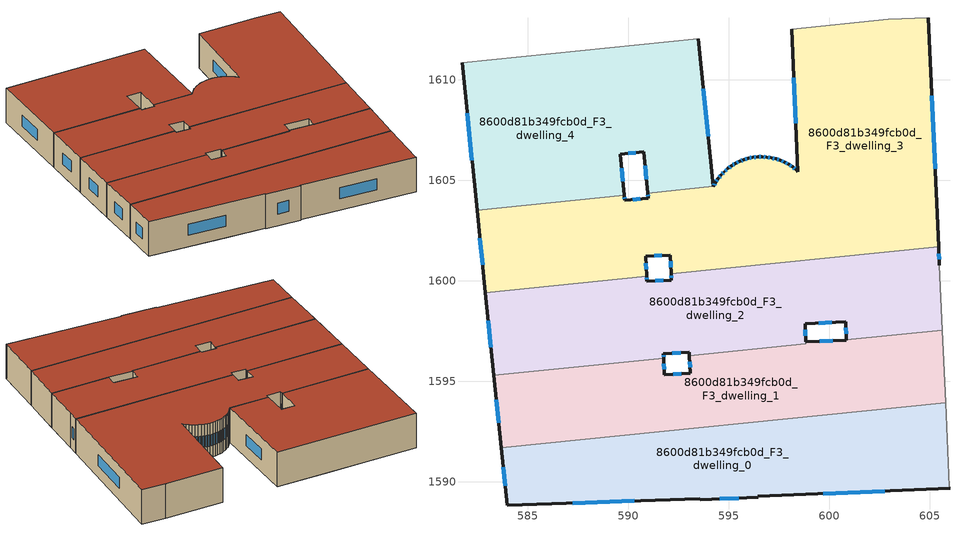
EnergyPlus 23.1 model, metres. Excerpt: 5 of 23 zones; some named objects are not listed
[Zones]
8600d81b349fcb0d_F3_dwelling_0
 floor to 8600d81b349fcb0d_F2_dwelling_0 (EU_floor_Construction): 605.79,1593.94 605.98,1589.75 606.01,1589.66 598.99,1589.38 598.81,1593.23 z9
 floor to 8600d81b349fcb0d_F2_dwelling_2 (EU_floor_Construction): 598.81,1593.23 598.99,1589.38 596.46,1589.28 596.48,1589.22 593.58,1589.1 593.56,1589.16 590.55,1589.05 590.39,1592.38 z9
 floor to 8600d81b349fcb0d_F2_dwelling_4 (EU_floor_Construction): 590.39,1592.38 590.55,1589.05 583.98,1588.82 583.68,1591.7 z9
 wall outside (EU_wall_Construction): 583.68,1591.7 583.98,1588.82 593.56,1589.16 593.58,1589.1 596.48,1589.22 / 596.46,1589.28 606.01,1589.66 / 596.46,1589.28 596.48,1589.22 z9:12
 wall to 8600d81b349fcb0d_F3_dwelling_1 (EU_wall_Construction): 605.79,1593.94 583.68,1591.7 z9:12
 wall adiabatic (EU_wall_Construction): 606.01,1589.66 605.98,1589.75 605.79,1593.94 z9:12
 window (EU_Window_Construction): 587.24,1588.94 590.3,1589.04 / 583.78,1590.72 583.88,1589.8 / 599.71,1589.41 602.76,1589.53 / 594.57,1589.14 595.49,1589.18 z10.02:10.98
 roof outside (EU_roof_Construction): 606.01,1589.66 605.98,1589.75 605.79,1593.94 583.68,1591.7 583.98,1588.82 593.56,1589.16 593.58,1589.1 596.48,1589.22 596.46,1589.28 z12
8600d81b349fcb0d_F3_dwelling_1
 floor to 8600d81b349fcb0d_F2_dwelling_2 (EU_floor_Construction): 598.64,1596.83 598.81,1593.23 590.39,1592.38 590.26,1595.25 591.8,1595.33 593.09,1595.39 593.05,1596.27 z9
 floor to 8600d81b349fcb0d_F2_dwelling_0 (EU_floor_Construction): 605.63,1597.54 605.79,1593.94 598.81,1593.23 598.64,1596.83 598.84,1596.85 598.83,1596.96 600.85,1597.05 z9
 floor to 8600d81b349fcb0d_F2_dwelling_4 (EU_floor_Construction): 591.76,1596.14 591.8,1595.33 590.26,1595.25 590.39,1592.38 583.68,1591.7 583.32,1595.28 z9
 wall outside (EU_wall_Construction): 593.05,1596.27 593.09,1595.39 591.8,1595.33 591.77,1596.14 / 600.85,1597.05 600.85,1597.04 598.83,1596.96 / 583.32,1595.28 583.68,1591.7 z9:12
 wall to 8600d81b349fcb0d_F3_dwelling_2 (EU_wall_Construction): 605.63,1597.54 600.85,1597.05 / 591.77,1596.14 583.32,1595.28 / 598.83,1596.85 593.05,1596.27 / 598.83,1596.96 598.84,1596.85 z9:12
 wall adiabatic (EU_wall_Construction): 605.79,1593.94 605.63,1597.54 z9:12
 window (EU_Window_Construction): 591.79,1595.6 591.78,1595.86 / 592.65,1595.37 592.24,1595.35 / 593.06,1595.97 593.08,1595.69 / 600.16,1597.02 599.52,1596.99 / 583.44,1594.06 583.56,1592.92 z10.02:10.98
 roof outside (EU_roof_Construction): 605.79,1593.94 605.63,1597.54 600.85,1597.05 600.85,1597.04 598.83,1596.96 598.84,1596.85 593.05,1596.27 593.09,1595.39 591.8,1595.33 591.77,1596.14 583.32,1595.28 583.68,1591.7 z12
8600d81b349fcb0d_F3_dwelling_2
 floor to 8600d81b349fcb0d_F2_dwelling_4 (EU_floor_Construction): 590.03,1600.12 590.21,1596.29 591.75,1596.37 591.76,1596.14 583.32,1595.28 582.9,1599.4 z9
 floor to 8600d81b349fcb0d_F2_dwelling_1 (EU_floor_Construction): 605.44,1601.68 605.44,1601.63 605.48,1600.76 605.62,1597.72 600.83,1597.5 600.81,1597.95 598.8,1597.86 598.81,1597.4 598.62,1597.4 598.45,1600.98 z9
 floor to 8600d81b349fcb0d_F2_dwelling_2 (EU_floor_Construction): 598.45,1600.95 598.64,1596.83 593.05,1596.27 593.04,1596.43 590.21,1596.3 590.03,1600.12 590.91,1600.21 590.92,1599.98 592.15,1600.03 592.14,1600.34 597.99,1600.93 z9
 floor to 8600d81b349fcb0d_F2_dwelling_0 (EU_floor_Construction): 598.81,1597.4 598.84,1596.85 598.64,1596.83 598.62,1597.4 z9; 605.62,1597.72 605.63,1597.54 600.85,1597.05 600.83,1597.5 z9
 wall outside (EU_wall_Construction): 591.77,1596.14 591.75,1596.37 593.04,1596.43 593.05,1596.27 / 582.9,1599.4 583.32,1595.28 / 592.14,1600.34 592.15,1600.03 590.92,1599.98 590.91,1600.21 / 605.48,1600.76 605.44,1601.63 605.44,1601.68 / 598.83,1596.96 598.8,1597.86 600.81,1597.95 600.85,1597.05 z9:12
 wall to 8600d81b349fcb0d_F3_dwelling_3 (EU_wall_Construction): 590.91,1600.21 582.9,1599.4 / 605.44,1601.68 592.14,1600.34 z9:12
 wall adiabatic (EU_wall_Construction): 605.63,1597.54 605.48,1600.76 z9:12
 window (EU_Window_Construction): 592.19,1596.39 592.6,1596.41 / 591.76,1596.22 591.76,1596.29 / 583.04,1598 583.17,1596.68 / 590.92,1600.06 590.91,1600.13 / 591.73,1600.01 591.34,1600 / 592.14,1600.23 592.15,1600.14 / 605.47,1601.06 605.46,1601.34 / 600.83,1597.65 600.84,1597.36 / 599.48,1597.89 600.13,1597.92 / 598.82,1597.26 598.81,1597.55 z10.02:10.98
 roof outside (EU_roof_Construction): 605.63,1597.54 605.48,1600.76 605.44,1601.63 605.44,1601.68 592.14,1600.34 592.15,1600.03 590.92,1599.98 590.91,1600.21 582.9,1599.4 583.32,1595.28 591.77,1596.14 591.75,1596.37 593.04,1596.43 593.05,1596.27 598.83,1596.85 598.8,1597.86 600.81,1597.95 600.85,1597.05 z12
8600d81b349fcb0d_F3_dwelling_3
 floor to 8600d81b349fcb0d_F2_dwelling_1 (EU_floor_Construction): 604.93,1613.08 605.44,1601.68 598.45,1600.98 598.23,1605.61 598.35,1605.51 598.44,1605.42 598.13,1612.5 602.94,1613 z9
 floor to 8600d81b349fcb0d_F2_dwelling_3 (EU_floor_Construction): 598.18,1605.66 598.23,1605.61 598.45,1600.98 597.99,1600.93 592.12,1600.66 592.1,1601.27 590.87,1601.22 590.89,1600.6 590.01,1600.56 589.85,1603.99 591,1604.11 590.97,1604.36 594.23,1604.69 594.34,1604.89 594.47,1605.08 594.62,1605.26 594.78,1605.43 594.95,1605.58 595.14,1605.71 595.34,1605.84 595.55,1605.94 595.76,1606.01 595.98,1606.09 596.2,1606.13 596.43,1606.16 596.66,1606.16 596.89,1606.14 597.12,1606.11 597.35,1606.05 597.57,1605.99 597.78,1605.89 597.98,1605.78 z9
 floor to 8600d81b349fcb0d_F2_dwelling_5 (EU_floor_Construction): 589.81,1604.24 589.83,1603.99 589.85,1603.99 590,1600.71 582.8,1600.38 582.48,1603.5 z9
 floor to 8600d81b349fcb0d_F2_dwelling_2 (EU_floor_Construction): 597.99,1600.93 592.14,1600.34 592.12,1600.66 z9; 590.89,1600.6 590.91,1600.21 590.03,1600.12 590.01,1600.56 z9
 floor to 8600d81b349fcb0d_F2_dwelling_4 (EU_floor_Construction): 590,1600.71 590.03,1600.12 582.9,1599.4 582.8,1600.38 z9
 wall outside (EU_wall_Construction): 598.13,1612.5 598.44,1605.42 598.35,1605.51 598.18,1605.66 597.98,1605.78 597.78,1605.89 597.57,1605.99 597.35,1606.05 597.12,1606.11 596.89,1606.14 596.66,1606.16 596.43,1606.16 596.2,1606.13 595.98,1606.09 595.76,1606.01 595.55,1605.94 595.34,1605.84 595.14,1605.71 594.95,1605.58 594.78,1605.43 594.62,1605.26 594.47,1605.08 594.34,1604.89 594.23,1604.69 / 605.44,1601.68 604.93,1613.08 / 590.91,1600.21 590.87,1601.22 592.1,1601.27 592.14,1600.34 / 582.48,1603.5 582.9,1599.4 / 590.97,1604.36 591,1604.11 589.83,1603.99 589.81,1604.24 z9:12
 wall adiabatic (EU_wall_Construction): 604.93,1613.08 602.94,1613 598.13,1612.5 z9:12
 wall to 8600d81b349fcb0d_F3_dwelling_4 (EU_wall_Construction): 589.81,1604.24 582.48,1603.5 / 594.23,1604.69 590.97,1604.36 z9:12
 window (EU_Window_Construction): 594.89,1605.53 594.84,1605.48 / 595.08,1605.67 595.02,1605.63 / 595.27,1605.8 595.21,1605.76 / 595.48,1605.91 595.41,1605.87 / 595.68,1605.99 595.62,1605.97 / 595.91,1606.06 595.83,1606.04 / 596.13,1606.12 596.06,1606.1 / 596.35,1606.15 596.28,1606.14 / 596.58,1606.16 596.51,1606.16 / 596.81,1606.15 596.74,1606.15 / 597.05,1606.12 596.97,1606.13 / 597.28,1606.07 597.2,1606.09 / 597.49,1606.01 597.43,1606.03 / 597.71,1605.92 597.64,1605.95 / 597.91,1605.82 597.85,1605.85 / 598.11,1605.7 598.05,1605.74 / 598.3,1605.56 598.24,1605.61 / 598.24,1610.09 598.34,1607.83 / 605.27,1605.56 605.1,1609.2 / 592.11,1600.95 592.12,1600.66 / 591.29,1601.24 591.68,1601.25 / 590.9,1600.56 590.88,1600.88 / 582.62,1602.11 582.76,1600.8 / 589.82,1604.08 589.81,1604.16 / 590.6,1604.07 590.23,1604.03 / 590.98,1604.27 590.99,1604.2 / 594.31,1604.82 594.27,1604.76 / 594.43,1605.02 594.39,1604.96 / 594.57,1605.2 594.52,1605.14 / 594.72,1605.37 594.67,1605.32 z10.02:10.98
 roof outside (EU_roof_Construction): 605.44,1601.68 604.93,1613.08 602.94,1613 598.13,1612.5 598.44,1605.42 598.35,1605.51 598.18,1605.66 597.98,1605.78 597.78,1605.89 597.57,1605.99 597.35,1606.05 597.12,1606.11 596.89,1606.14 596.66,1606.16 596.43,1606.16 596.2,1606.13 595.98,1606.09 595.76,1606.01 595.55,1605.94 595.34,1605.84 595.14,1605.71 594.95,1605.58 594.78,1605.43 594.62,1605.26 594.47,1605.08 594.34,1604.89 594.23,1604.69 590.97,1604.36 591,1604.11 589.83,1603.99 589.81,1604.24 582.48,1603.5 582.9,1599.4 590.91,1600.21 590.87,1601.22 592.1,1601.27 592.14,1600.34 z12
8600d81b349fcb0d_F3_dwelling_4
 floor to 8600d81b349fcb0d_F2_dwelling_3 (EU_floor_Construction): 593.48,1612.03 594.23,1604.69 590.97,1604.36 590.77,1606.41 589.74,1606.3 589.49,1611.62 z9
 floor to 8600d81b349fcb0d_F2_dwelling_5 (EU_floor_Construction): 589.49,1611.62 589.74,1606.3 589.6,1606.29 589.81,1604.24 582.48,1603.5 581.73,1610.83 z9
 wall outside (EU_wall_Construction): 589.81,1604.24 589.6,1606.29 590.77,1606.41 590.97,1604.36 / 581.73,1610.83 582.48,1603.5 / 594.23,1604.69 593.48,1612.03 z9:12
 wall adiabatic (EU_wall_Construction): 593.48,1612.03 581.73,1610.83 z9:12
 window (EU_Window_Construction): 590.84,1605.71 590.9,1605.06 / 590,1606.33 590.37,1606.37 / 589.74,1604.94 589.67,1605.59 / 581.99,1608.34 582.23,1605.99 / 593.97,1607.19 593.74,1609.53 z10.02:10.98
 roof outside (EU_roof_Construction): 594.23,1604.69 593.48,1612.03 581.73,1610.83 582.48,1603.5 589.81,1604.24 589.6,1606.29 590.77,1606.41 590.97,1604.36 z12
[Building]
EU S2 Campaign: North Axis=0; Terrain=City; Solar Distribution=FullExterior
[Site:Location]
Vienna: Latitude=48; Longitude=16.5; Time Zone=1; Elevation=183
[SizingPeriod:WeatherFileDays]
AnnualSizingPeriod: Begin Month=1; Begin Day of Month=1; End Month=12; End Day of Month=31; Day of Week for Start Day=Monday; Use Weather File Daylight Saving Period=No; Use Weather File Rain and Snow Indicators=No
[MATERIAL]
EU_InternalMass_Material: Roughness=MediumRough; Thickness=0.1; Conductivity=1; Density=1800; Specific Heat=900; Thermal Absorptance=0.9; Solar Absorptance=0.7; Visible Absorptance=0.7
[MATERIAL:NOMASS] Roughness=MediumRough; Thermal Absorptance=0.9; Solar Absorptance=0.7; Visible Absorptance=0.7
Name | Thermal Resistance
EU_wall_NoMass | 0.942466
EU_roof_NoMass | 0.551687
EU_floor_NoMass | 0.66527
[WINDOWMATERIAL:SIMPLEGLAZINGSYSTEM]
EU_Window_SimpleGlazing: UFactor=2.03367; Solar Heat Gain Coefficient=0.65; Visible Transmittance=0.65
[CONSTRUCTION]
EU_wall_Construction: EU_wall_NoMass
EU_roof_Construction: EU_roof_NoMass
EU_floor_Construction: EU_floor_NoMass
EU_Window_Construction: EU_Window_SimpleGlazing
EU_InternalMass_Construction: EU_InternalMass_Material
[ZONE] Type=1; Multiplier=1; Ceiling Height=autocalculate; Floor Area=autocalculate; Part of Total Floor Area=Yes
Name | Volume
8600d81b349fcb0d_F3_dwelling_0 | 239.194
8600d81b349fcb0d_F3_dwelling_1 | 238.177
8600d81b349fcb0d_F3_dwelling_2 | 272.583
8600d81b349fcb0d_F3_dwelling_3 | 439.573
8600d81b349fcb0d_F3_dwelling_4 | 254.028
[INTERNALMASS] Construction=EU_InternalMass_Construction
Name | Zone or ZoneList | Surface Area
8600d81b349fcb0d_F3_dwelling_0_EU_InternalMass | 8600d81b349fcb0d_F3_dwelling_0 | 79.7355
8600d81b349fcb0d_F3_dwelling_1_EU_InternalMass | 8600d81b349fcb0d_F3_dwelling_1 | 79.3937
8600d81b349fcb0d_F3_dwelling_2_EU_InternalMass | 8600d81b349fcb0d_F3_dwelling_2 | 90.8639
8600d81b349fcb0d_F3_dwelling_3_EU_InternalMass | 8600d81b349fcb0d_F3_dwelling_3 | 146.52
8600d81b349fcb0d_F3_dwelling_4_EU_InternalMass | 8600d81b349fcb0d_F3_dwelling_4 | 84.6762
[OTHEREQUIPMENT] Fuel Type=Electricity; Design Level Calculation Method=Watts/Area; Power per Zone Floor Area=1; Fraction Latent=0; Fraction Radiant=0; Fraction Lost=0; Carbon Dioxide Generation Rate=0; EndUse Subcategory=EU_Step8_InternalGains
Name | Zone or ZoneList or Space or SpaceList | Schedule
EU_Step8_InternalGain_8600d81b349fcb0d_F3_dwelling_0_f000 | 8600d81b349fcb0d_F3_dwelling_0 | EU_Step8_GainSchedule_8600d81b349fcb0d_F3_dwelling_0_f000
EU_Step8_InternalGain_8600d81b349fcb0d_F3_dwelling_1_f000 | 8600d81b349fcb0d_F3_dwelling_1 | EU_Step8_GainSchedule_8600d81b349fcb0d_F3_dwelling_1_f000
EU_Step8_InternalGain_8600d81b349fcb0d_F3_dwelling_2_f000 | 8600d81b349fcb0d_F3_dwelling_2 | EU_Step8_GainSchedule_8600d81b349fcb0d_F3_dwelling_2_f000
EU_Step8_InternalGain_8600d81b349fcb0d_F3_dwelling_3_f000 | 8600d81b349fcb0d_F3_dwelling_3 | EU_Step8_GainSchedule_8600d81b349fcb0d_F3_dwelling_3_f000
EU_Step8_InternalGain_8600d81b349fcb0d_F3_dwelling_4_f000 | 8600d81b349fcb0d_F3_dwelling_4 | EU_Step8_GainSchedule_8600d81b349fcb0d_F3_dwelling_4_f000
[ZONEVENTILATION:DESIGNFLOWRATE] Schedule=EU_AlwaysOn; Design Flow Rate Calculation Method=AirChanges/Hour; Air Changes per Hour=0.530523; Ventilation Type=Natural; Fan Pressure Rise=0; Fan Total Efficiency=1; Constant Term Coefficient=1; Temperature Term Coefficient=0; Velocity Term Coefficient=0; Velocity Squared Term Coefficient=0; Minimum Indoor Temperature=-100; Maximum Indoor Temperature=100; Delta Temperature=-100; Minimum Outdoor Temperature=-100; Maximum Outdoor Temperature=100; Maximum Wind Speed=40
Name | Zone or ZoneList or Space or SpaceList
EU_ConstantAir_8600d81b349fcb0d_F3_dwelling_0 | 8600d81b349fcb0d_F3_dwelling_0
EU_ConstantAir_8600d81b349fcb0d_F3_dwelling_1 | 8600d81b349fcb0d_F3_dwelling_1
EU_ConstantAir_8600d81b349fcb0d_F3_dwelling_2 | 8600d81b349fcb0d_F3_dwelling_2
EU_ConstantAir_8600d81b349fcb0d_F3_dwelling_3 | 8600d81b349fcb0d_F3_dwelling_3
EU_ConstantAir_8600d81b349fcb0d_F3_dwelling_4 | 8600d81b349fcb0d_F3_dwelling_4
[HVACTEMPLATE:ZONE:IDEALLOADSAIRSYSTEM] System Availability Schedule=EU_AlwaysOn; Maximum Heating Supply Air Temperature=50; Minimum Cooling Supply Air Temperature=13; Maximum Heating Supply Air Humidity Ratio=0.0156; Minimum Cooling Supply Air Humidity Ratio=0.0077; Heating Limit=NoLimit; Cooling Limit=NoLimit; Heating Availability Schedule=EU_AlwaysOn; Cooling Availability Schedule=EU_CoolingOff; Dehumidification Control Type=ConstantSensibleHeatRatio; Cooling Sensible Heat Ratio=0.7; Dehumidification Setpoint=60; Humidification Control Type=None; Humidification Setpoint=30; Outdoor Air Method=None; Outdoor Air Flow Rate per Person=0.00944; Outdoor Air Flow Rate per Zone Floor Area=0; Outdoor Air Flow Rate per Zone=0; Demand Controlled Ventilation Type=None; Outdoor Air Economizer Type=NoEconomizer; Heat Recovery Type=None; Sensible Heat Recovery Effectiveness=0.7; Latent Heat Recovery Effectiveness=0.65
Name | Template Thermostat
8600d81b349fcb0d_F3_dwelling_0 | EU_HeatOnly_8600d81b349fcb0d_F3_dwelling_0
8600d81b349fcb0d_F3_dwelling_1 | EU_HeatOnly_8600d81b349fcb0d_F3_dwelling_1
8600d81b349fcb0d_F3_dwelling_2 | EU_HeatOnly_8600d81b349fcb0d_F3_dwelling_2
8600d81b349fcb0d_F3_dwelling_3 | EU_HeatOnly_8600d81b349fcb0d_F3_dwelling_3
8600d81b349fcb0d_F3_dwelling_4 | EU_HeatOnly_8600d81b349fcb0d_F3_dwelling_4
[SIZING:ZONE] Zone Cooling Design Supply Air Temperature Input Method=SupplyAirTemperature; Zone Cooling Design Supply Air Temperature=13; Zone Heating Design Supply Air Temperature Input Method=SupplyAirTemperature; Zone Heating Design Supply Air Temperature=50; Zone Cooling Design Supply Air Humidity Ratio=0.008; Zone Heating Design Supply Air Humidity Ratio=0.008; Cooling Design Air Flow Method=DesignDay; Cooling Design Air Flow Rate=0; Cooling Minimum Air Flow per Zone Floor Area=0.000762; Cooling Minimum Air Flow=0; Cooling Minimum Air Flow Fraction=0.2; Heating Design Air Flow Method=DesignDay; Heating Design Air Flow Rate=0; Heating Maximum Air Flow per Zone Floor Area=0.002032; Heating Maximum Air Flow=0.141576; Heating Maximum Air Flow Fraction=0.3; Account for Dedicated Outdoor Air System=No; Dedicated Outdoor Air System Control Strategy=NeutralSupplyAir; Dedicated Outdoor Air Low Setpoint Temperature for Design=autosize; Dedicated Outdoor Air High Setpoint Temperature for Design=autosize; Zone Load Sizing Method=Sensible Load Only No Latent Load; Zone Latent Cooling Design Supply Air Humidity Ratio Input Method=HumidityRatioDifference; Zone Cooling Design Supply Air Humidity Ratio Difference=0.005; Zone Latent Heating Design Supply Air Humidity Ratio Input Method=HumidityRatioDifference; Zone Humidification Design Supply Air Humidity Ratio Difference=0.005
8600d81b349fcb0d_F3_dwelling_0; 8600d81b349fcb0d_F3_dwelling_1; 8600d81b349fcb0d_F3_dwelling_2; 8600d81b349fcb0d_F3_dwelling_3; 8600d81b349fcb0d_F3_dwelling_4
[SCHEDULE:CONSTANT]
Name | Hourly Value
EU_AlwaysOn | 1
EU_CoolingOff | 0
[SCHEDULE:FILE] Column Number=1; Rows to Skip at Top=0; Number of Hours of Data=8760; Column Separator=Comma; Interpolate to Timestep=No; Minutes per Item=60; Adjust Schedule for Daylight Savings=Yes
Name | File
EU_Step8_GainSchedule_8600d81b349fcb0d_F3_dwelling_0_f000 | ../../schedules/8600d81b349fcb0d/8600d81b349fcb0d_F3_dwelling_0_f000_gain.csv
EU_Step8_GainSchedule_8600d81b349fcb0d_F3_dwelling_1_f000 | ../../schedules/8600d81b349fcb0d/8600d81b349fcb0d_F3_dwelling_1_f000_gain.csv
EU_Step8_GainSchedule_8600d81b349fcb0d_F3_dwelling_2_f000 | ../../schedules/8600d81b349fcb0d/8600d81b349fcb0d_F3_dwelling_2_f000_gain.csv
EU_Step8_GainSchedule_8600d81b349fcb0d_F3_dwelling_3_f000 | ../../schedules/8600d81b349fcb0d/8600d81b349fcb0d_F3_dwelling_3_f000_gain.csv
EU_Step8_GainSchedule_8600d81b349fcb0d_F3_dwelling_4_f000 | ../../schedules/8600d81b349fcb0d/8600d81b349fcb0d_F3_dwelling_4_f000_gain.csv
